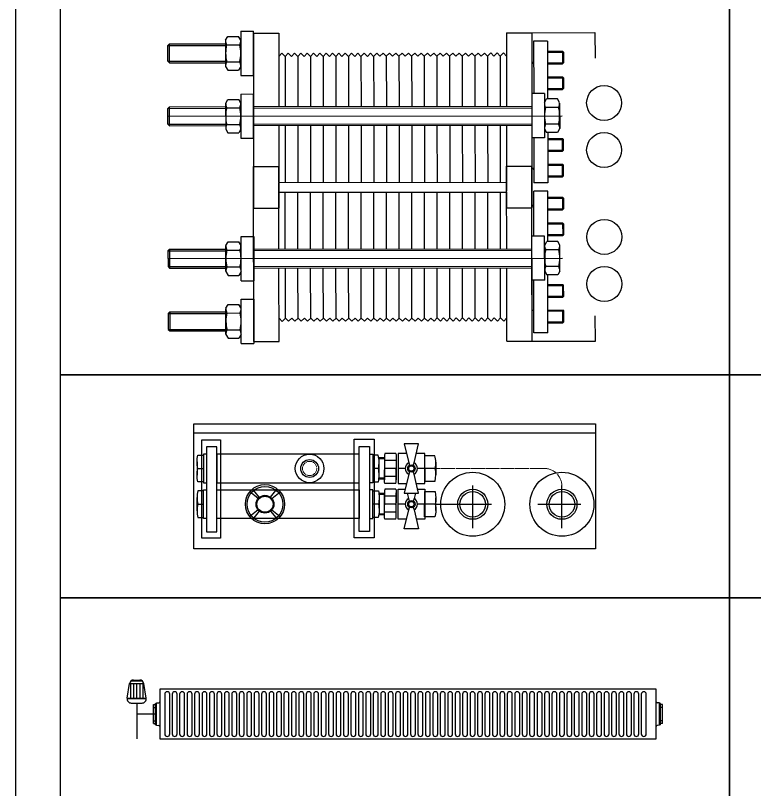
# Model space of a CAD drawing. Header units: centimetres. Extents: x 0 to 3740, y -4063 to 107.
# Drawn here: x 760 to 925.6, y -2529 to -2355.5 of the extents above; entities that cross this region are included whole.
import ezdxf
from ezdxf.enums import TextEntityAlignment as Align

# ---------------------------------------------------------------- set-up
doc = ezdxf.new("R2010")
doc.units = ezdxf.units.CM
doc.linetypes.add('ACAD_ISO04W100', pattern=[30, 24, -3, 0, -3])
doc.linetypes.add('ISITMA DONUS HATTI', pattern=[1.66, 1.57, -0.02, -0.07])
doc.layers.add('MTY-ISITMA-DONUS-BORU', color=30, linetype='ISITMA DONUS HATTI', lineweight=0)
for name, color, linetype in [('MTY-ISITMA-GIDIS-BORU', 10, 'Continuous'), ('MTY-RADYATÖR', 2, 'CONTINUOUS'), ('MTY-TEFRIS-CIKTI', 250, 'Continuous'), ('MTY-VANA', 1, 'Continuous'), ('ROTAS-ISITMA-SEMBOL', 1, 'Continuous'), ('ROTAS-LEJANT-CERCEVE', 7, 'Continuous')]:
    doc.layers.add(name, color=color, linetype=linetype)
doc.styles.add('MTYCAPLT', font='arial.ttf')

# ---------------------------------------------------------------- blocks, each defined once
blk = doc.blocks.new('MTY-ESANJOR')
at = {"layer": 'MTY-VANA', "color": 15}
for p, q in [((12.28, 1.12), (12.73, 1.9)), ((12.28, 1.12), (12.73, 1.9)), ((12.73, 1.9), (15.04, 1.91)), ((12.73, 1.9), (15.04, 1.91)), ((15.5, 1.12), (15.04, 1.91)), ((15.5, 1.12), (15.04, 1.91)), ((15.5, 3.04), (15.51, -6.36)), ((15.5, 3.04), (18.18, 3.04)), ((15.5, 3.04), (15.51, -6.36)), ((15.5, 3.04), (18.18, 3.04)), ((18.19, -6.36), (18.18, 3.04)), ((18.19, -6.36), (18.18, 3.04)), ((18.18, 2.64), (23.55, 2.65)), ((18.18, 2.64), (18.22, -30.97)), ((23.55, 2.65), (23.57, -12.97)), ((71.87, 2.71), (77.24, 2.71)), ((71.87, 2.71), (71.89, -12.91)), ((77.24, 2.71), (90.67, 2.73)), ((77.24, 2.71), (77.27, -16.93)), ((90.67, 2.73), (90.68, -2.69)), ((0, 0), (0.34, 0.34)), ((0, 0), (0.34, 0.34)), ((0, 0), (12.28, 0.02)), ((0, 0), (12.28, 0.02)), ((0, -3.36), (0, 0)), ((0, -3.36), (0, 0)), ((0.34, 0.34), (12.28, 0.35)), ((0.34, 0.34), (12.28, 0.35)), ((0.34, -3.69), (0.34, 0.34)), ((0.34, -3.69), (0.34, 0.34)), ((12.28, 1.01), (12.28, -4.34)), ((12.28, 1.01), (12.28, -4.34)), ((12.5, 0.12), (15.27, 0.12)), ((12.5, 0.12), (15.27, 0.12)), ((80.6, 0.9), (77.65, 0.9)), ((77.65, 0.9), (77.66, -10.22)), ((80.6, 0.9), (80.62, -11.35)), ((28.93, -2.31), (29.6, -1.64)), ((29.6, -1.64), (30.27, -2.31)), ((30.27, -2.31), (30.94, -1.64)), ((30.94, -1.64), (31.61, -2.31)), ((31.61, -2.31), (32.28, -1.64)), ((32.28, -1.64), (32.96, -2.31)), ((32.96, -2.31), (33.63, -1.64)), ((33.63, -1.64), (34.3, -2.31)), ((34.3, -2.31), (34.97, -1.64)), ((34.97, -1.64), (35.64, -2.31)), ((35.64, -2.31), (36.31, -1.63)), ((36.31, -1.63), (36.98, -2.3)), ((36.98, -2.3), (37.66, -1.63)), ((37.66, -1.63), (38.33, -2.3)), ((38.33, -2.3), (39, -1.63)), ((39, -1.63), (39.67, -2.3)), ((39.67, -2.3), (40.34, -1.63)), ((40.34, -1.63), (41.01, -2.3)), ((41.01, -2.3), (41.68, -1.63)), ((41.68, -1.63), (42.36, -2.3)), ((42.36, -2.3), (43.03, -1.63)), ((43.03, -1.63), (43.7, -2.3)), ((43.7, -2.3), (44.37, -1.62)), ((44.37, -1.62), (45.04, -2.29)), ((45.04, -2.29), (45.71, -1.62)), ((45.71, -1.62), (46.38, -2.29)), ((46.38, -2.29), (47.05, -1.62)), ((47.05, -1.62), (47.73, -2.29)), ((47.73, -2.29), (48.4, -1.62)), ((48.4, -1.62), (49.07, -2.29)), ((49.07, -2.29), (49.74, -1.62)), ((49.74, -1.62), (50.41, -2.29)), ((50.41, -2.29), (51.08, -1.62)), ((51.08, -1.62), (51.75, -2.29)), ((51.75, -2.29), (52.42, -1.61)), ((52.42, -1.61), (53.1, -2.28)), ((53.1, -2.28), (53.77, -1.61)), ((53.77, -1.61), (54.44, -2.28)), ((54.44, -2.28), (55.11, -1.61)), ((55.11, -1.61), (55.78, -2.28)), ((55.78, -2.28), (56.45, -1.61)), ((56.45, -1.61), (57.12, -2.28)), ((57.12, -2.28), (57.79, -1.61)), ((57.79, -1.61), (58.47, -2.28)), ((58.47, -2.28), (59.14, -1.61)), ((59.14, -1.61), (59.81, -2.28)), ((59.81, -2.28), (60.48, -1.6)), ((60.48, -1.6), (61.15, -2.27)), ((61.15, -2.27), (61.82, -1.6)), ((61.82, -1.6), (62.49, -2.27)), ((62.49, -2.27), (63.17, -1.6)), ((63.17, -1.6), (63.84, -2.27)), ((63.84, -2.27), (64.51, -1.6)), ((64.51, -1.6), (65.18, -2.27)), ((65.18, -2.27), (65.85, -1.6)), ((65.85, -1.6), (66.52, -2.27)), ((66.52, -2.27), (67.19, -1.6)), ((67.19, -1.6), (67.87, -2.27)), ((67.87, -2.27), (68.54, -1.59)), ((68.54, -1.59), (69.21, -2.26)), ((69.21, -2.26), (69.88, -1.59)), ((69.88, -1.59), (70.55, -2.26)), ((70.55, -2.26), (71.22, -1.59)), ((71.22, -1.59), (71.89, -2.26)), ((80.6, -1.22), (83.76, -1.22)), ((80.6, -1.43), (83.96, -1.42)), ((83.76, -1.22), (83.76, -3.91)), ((83.96, -1.42), (83.76, -1.22)), ((83.96, -1.42), (83.96, -3.7)), ((23.56, -2.32), (24.23, -1.65)), ((24.23, -1.65), (24.9, -2.32)), ((24.9, -2.32), (25.57, -1.65)), ((24.9, -2.32), (24.91, -12.97)), ((25.57, -1.65), (26.24, -2.32)), ((26.24, -2.32), (26.91, -1.65)), ((26.91, -1.65), (27.59, -2.32)), ((27.59, -2.32), (28.26, -1.64)), ((27.59, -2.32), (27.6, -12.97)), ((28.26, -1.64), (28.93, -2.31)), ((30.27, -2.31), (30.28, -12.96)), ((32.96, -2.31), (32.97, -12.96)), ((35.64, -2.31), (35.66, -12.96)), ((38.33, -2.3), (38.34, -12.95)), ((41.01, -2.3), (41.03, -12.95)), ((43.7, -2.3), (43.71, -12.95)), ((46.38, -2.29), (46.4, -12.94)), ((49.07, -2.29), (49.08, -12.94)), ((51.75, -2.29), (51.77, -12.94)), ((54.44, -2.28), (54.45, -12.93)), ((57.12, -2.28), (57.14, -12.93)), ((59.81, -2.28), (59.82, -12.93)), ((62.49, -2.27), (62.51, -12.92)), ((65.18, -2.27), (65.19, -12.92)), ((67.87, -2.27), (67.88, -12.92)), ((70.55, -2.26), (70.56, -12.91)), ((0, -3.36), (12.28, -3.34)), ((0, -3.36), (12.28, -3.34)), ((0, -3.36), (0.34, -3.69)), ((0, -3.36), (0.34, -3.69)), ((0.34, -3.69), (12.28, -3.68)), ((0.34, -3.69), (12.28, -3.68)), ((12.29, -4.44), (12.74, -5.23)), ((12.29, -4.44), (12.74, -5.23)), ((12.51, -3.45), (15.28, -3.44)), ((12.51, -3.45), (15.28, -3.44)), ((15.5, -4.44), (15.05, -5.23)), ((15.5, -4.44), (15.05, -5.23)), ((77.25, -3.87), (77.28, -26.02)), ((80.61, -3.71), (83.96, -3.7)), ((80.61, -3.91), (83.76, -3.91)), ((83.96, -3.7), (83.76, -3.91)), ((12.74, -5.23), (15.05, -5.23)), ((12.74, -5.23), (15.05, -5.23)), ((15.51, -6.36), (18.19, -6.36)), ((15.51, -6.36), (18.19, -6.36)), ((80.61, -6.63), (83.77, -6.63)), ((80.61, -6.83), (83.97, -6.83)), ((83.97, -6.83), (83.77, -6.63)), ((83.77, -6.63), (83.77, -9.31)), ((83.97, -6.83), (83.97, -9.11)), ((80.61, -9.11), (83.97, -9.11)), ((80.61, -9.32), (83.77, -9.31)), ((83.97, -9.11), (83.77, -9.31)), ((12.3, -12.22), (12.75, -11.43)), ((12.75, -11.43), (15.06, -11.43)), ((15.51, -12.22), (15.06, -11.43)), ((15.51, -10.3), (18.2, -10.29)), ((15.51, -10.3), (15.52, -19.69)), ((18.21, -19.69), (18.2, -10.29)), ((18.21, -19.69), (18.2, -10.29)), ((77.26, -10.22), (77.27, -19.62)), ((79.94, -10.22), (77.26, -10.22)), ((77.26, -10.22), (77.27, -19.62)), ((79.94, -10.22), (79.96, -19.61)), ((79.95, -12.14), (80.4, -11.35)), ((82.71, -11.35), (80.4, -11.35)), ((83.17, -12.13), (82.71, -11.35)), ((0.02, -13.34), (0.35, -13)), ((0.35, -13), (12.29, -12.98)), ((0.36, -17.03), (0.35, -13)), ((12.29, -12.32), (12.3, -17.67)), ((18.2, -12.98), (77.26, -12.9)), ((82.94, -13.13), (80.17, -13.13)), ((83.17, -12.24), (83.18, -17.59)), ((0.02, -13.34), (12.29, -13.32)), ((0.02, -16.69), (0.02, -13.34)), ((12.52, -13.22), (15.29, -13.21)), ((18.2, -13.31), (77.26, -13.24)), ((0.02, -15.01), (83.73, -14.91)), ((0.02, -16.69), (12.3, -16.68)), ((0.02, -16.69), (0.36, -17.03)), ((0.36, -17.03), (12.3, -17.01)), ((12.3, -17.78), (12.76, -18.56)), ((12.52, -16.78), (15.29, -16.78)), ((15.52, -17.77), (15.07, -18.56)), ((18.21, -16.67), (77.27, -16.6)), ((18.21, -17.01), (77.27, -16.93)), ((23.58, -17), (23.59, -30.97)), ((24.92, -17), (24.93, -29.04)), ((27.6, -16.99), (27.62, -29.04)), ((30.29, -16.99), (30.3, -29.03)), ((32.97, -16.99), (32.99, -29.03)), ((35.66, -16.98), (35.68, -29.03)), ((38.35, -16.98), (38.36, -29.02)), ((41.03, -16.98), (41.05, -29.02)), ((43.72, -16.97), (43.73, -29.02)), ((46.4, -16.97), (46.42, -29.01)), ((49.09, -16.97), (49.1, -29.01)), ((51.77, -16.96), (51.79, -29.01)), ((54.46, -16.96), (54.47, -29)), ((57.14, -16.96), (57.16, -29)), ((59.83, -16.95), (59.84, -29)), ((62.51, -16.95), (62.53, -28.99)), ((65.2, -16.95), (65.21, -28.99)), ((67.88, -16.94), (67.9, -28.99)), ((70.57, -16.94), (70.58, -28.98)), ((71.9, -16.94), (71.91, -30.91)), ((79.96, -17.69), (80.41, -18.48)), ((82.95, -16.69), (80.18, -16.7)), ((83.17, -17.69), (82.72, -18.48)), ((12.76, -18.56), (15.07, -18.56)), ((15.52, -19.69), (18.21, -19.69)), ((79.96, -19.61), (77.27, -19.62)), ((77.27, -19.62), (77.28, -30.9)), ((77.67, -19.62), (77.69, -29.15)), ((82.72, -18.48), (80.41, -18.48)), ((80.63, -18.48), (80.64, -29.15)), ((80.63, -19.74), (83.78, -19.73)), ((80.63, -19.94), (83.98, -19.93)), ((83.79, -22.42), (83.78, -19.73)), ((83.98, -19.93), (83.78, -19.73)), ((83.99, -22.22), (83.98, -19.93)), ((80.63, -22.22), (83.99, -22.22)), ((80.63, -22.42), (83.79, -22.42)), ((83.99, -22.22), (83.79, -22.42)), ((18.22, -25.69), (23.59, -25.68)), ((18.22, -30.97), (18.22, -25.69)), ((23.59, -29.04), (23.59, -25.68)), ((71.91, -25.62), (77.28, -25.62)), ((71.91, -28.98), (71.91, -25.62)), ((77.28, -30.9), (77.28, -25.62)), ((80.63, -25.19), (83.79, -25.19)), ((80.63, -25.39), (83.99, -25.39)), ((83.79, -27.87), (83.79, -25.19)), ((83.99, -25.39), (83.79, -25.19)), ((83.99, -27.67), (83.99, -25.39)), ((80.64, -27.68), (83.99, -27.67)), ((80.64, -27.88), (83.79, -27.87)), ((83.99, -27.67), (83.79, -27.87)), ((18.26, -62.84), (18.22, -29.23)), ((18.22, -29.23), (18.23, -34.51)), ((23.59, -29.04), (71.91, -28.98)), ((23.61, -43.19), (23.59, -29.22)), ((71.93, -43.13), (71.91, -29.16)), ((77.3, -40.44), (77.28, -29.15)), ((77.28, -29.15), (77.29, -34.44)), ((80.64, -29.15), (77.69, -29.15)), ((23.59, -31.15), (71.91, -31.09)), ((23.59, -31.15), (23.6, -34.5)), ((24.95, -43.19), (24.94, -31.14)), ((27.64, -43.18), (27.62, -31.14)), ((30.32, -43.18), (30.31, -31.14)), ((33.01, -43.18), (32.99, -31.13)), ((35.69, -43.17), (35.68, -31.13)), ((38.38, -43.17), (38.36, -31.13)), ((41.06, -43.17), (41.05, -31.12)), ((43.75, -43.16), (43.73, -31.12)), ((46.43, -43.16), (46.42, -31.12)), ((49.12, -43.16), (49.1, -31.11)), ((51.8, -43.15), (51.79, -31.11)), ((54.49, -43.15), (54.47, -31.11)), ((57.17, -43.15), (57.16, -31.1)), ((59.86, -43.14), (59.84, -31.1)), ((62.54, -43.14), (62.53, -31.1)), ((65.23, -43.14), (65.22, -31.1)), ((67.92, -43.13), (67.9, -31.09)), ((70.6, -43.13), (70.59, -31.09)), ((71.91, -31.09), (71.92, -34.44)), ((80.64, -30.9), (77.69, -30.9)), ((77.7, -40.44), (77.69, -30.9)), ((80.65, -41.57), (80.64, -30.9)), ((80.64, -32.17), (83.8, -32.16)), ((80.64, -32.37), (84, -32.37)), ((83.8, -32.16), (83.8, -34.85)), ((84, -32.37), (83.8, -32.16)), ((84, -32.37), (84, -34.65)), ((71.92, -34.44), (77.29, -34.44)), ((77.32, -56.19), (77.29, -34.03)), ((18.23, -34.51), (23.6, -34.5)), ((80.65, -34.65), (84, -34.65)), ((80.65, -34.85), (83.8, -34.85)), ((84, -34.65), (83.8, -34.85)), ((80.65, -37.62), (83.8, -37.62)), ((83.8, -37.62), (83.81, -40.3)), ((84.01, -37.82), (83.8, -37.62)), ((80.65, -37.82), (84.01, -37.82)), ((84.01, -37.82), (84.01, -40.1)), ((15.56, -49.91), (15.55, -40.51)), ((15.55, -40.51), (18.24, -40.51)), ((18.24, -40.51), (18.25, -49.91)), ((18.24, -40.51), (18.25, -49.91)), ((79.98, -40.43), (77.3, -40.44)), ((77.31, -49.83), (77.3, -40.44)), ((77.31, -49.83), (77.3, -40.44)), ((79.99, -49.83), (79.98, -40.43)), ((80.65, -40.11), (84.01, -40.1)), ((80.65, -40.31), (83.81, -40.3)), ((84.01, -40.1), (83.81, -40.3)), ((12.33, -42.44), (12.79, -41.65)), ((12.34, -47.89), (12.33, -42.54)), ((12.79, -41.65), (15.09, -41.65)), ((15.55, -42.43), (15.09, -41.65)), ((79.99, -42.35), (80.44, -41.57)), ((82.75, -41.56), (80.44, -41.57)), ((83.2, -42.35), (82.75, -41.56)), ((83.21, -47.8), (83.21, -42.45)), ((0.05, -43.55), (0.39, -43.22)), ((0.05, -43.55), (12.33, -43.54)), ((0.05, -43.55), (0.06, -46.91)), ((0.39, -43.22), (12.33, -43.2)), ((0.39, -43.22), (0.39, -47.24)), ((12.56, -43.43), (15.33, -43.43)), ((18.24, -43.19), (77.3, -43.12)), ((18.24, -43.53), (77.3, -43.46)), ((77.32, -62.77), (77.3, -43.12)), ((82.98, -43.35), (80.21, -43.35)), ((0.06, -45.23), (83.77, -45.13)), ((0.06, -46.91), (12.34, -46.89)), ((0.06, -46.91), (0.39, -47.24)), ((0.39, -47.24), (12.34, -47.23)), ((12.56, -47), (15.33, -46.99)), ((18.24, -46.89), (77.3, -46.81)), ((18.24, -47.22), (77.3, -47.15)), ((23.63, -62.83), (23.61, -47.22)), ((24.97, -57.86), (24.96, -47.21)), ((27.65, -57.86), (27.64, -47.21)), ((30.34, -57.86), (30.33, -47.21)), ((33.03, -57.85), (33.01, -47.2)), ((35.71, -57.85), (35.7, -47.2)), ((38.4, -57.85), (38.38, -47.2)), ((41.08, -57.84), (41.07, -47.19)), ((43.77, -57.84), (43.75, -47.19)), ((46.45, -57.84), (46.44, -47.19)), ((49.14, -57.83), (49.12, -47.18)), ((51.82, -57.83), (51.81, -47.18)), ((54.51, -57.83), (54.49, -47.18)), ((57.19, -57.82), (57.18, -47.17)), ((59.88, -57.82), (59.86, -47.17)), ((62.56, -57.82), (62.55, -47.17)), ((65.25, -57.81), (65.24, -47.16)), ((67.93, -57.81), (67.92, -47.16)), ((70.62, -57.81), (70.61, -47.16)), ((71.95, -62.77), (71.93, -47.16)), ((82.99, -46.91), (80.22, -46.91)), ((12.34, -47.99), (12.79, -48.78)), ((12.79, -48.78), (15.1, -48.78)), ((15.56, -47.99), (15.1, -48.78)), ((79.99, -47.91), (80.45, -48.7)), ((82.76, -48.69), (80.45, -48.7)), ((80.68, -60.95), (80.66, -48.7)), ((83.21, -47.91), (82.76, -48.69)), ((15.56, -49.91), (18.25, -49.91)), ((79.99, -49.83), (77.31, -49.83)), ((77.72, -60.95), (77.71, -49.83)), ((80.67, -50.73), (83.82, -50.73)), ((84.02, -50.93), (83.82, -50.73)), ((83.82, -53.41), (83.82, -50.73)), ((80.67, -50.93), (84.02, -50.93)), ((84.03, -53.21), (84.02, -50.93)), ((15.57, -53.85), (18.25, -53.84)), ((15.57, -53.85), (18.25, -53.84)), ((15.58, -63.25), (15.57, -53.85)), ((15.58, -63.25), (15.57, -53.85)), ((18.25, -53.84), (18.26, -63.24)), ((18.25, -53.84), (18.26, -63.24)), ((80.67, -53.21), (84.03, -53.21)), ((80.67, -53.42), (83.82, -53.41)), ((84.03, -53.21), (83.82, -53.41)), ((12.35, -55.77), (12.8, -54.98)), ((12.35, -55.77), (12.8, -54.98)), ((12.8, -54.98), (15.11, -54.98)), ((12.8, -54.98), (15.11, -54.98)), ((15.57, -55.77), (15.11, -54.98)), ((15.57, -55.77), (15.11, -54.98)), ((0.07, -56.89), (0.41, -56.55)), ((0.07, -56.89), (0.41, -56.55)), ((0.07, -56.89), (12.35, -56.87)), ((0.07, -56.89), (12.35, -56.87)), ((0.07, -56.89), (0.07, -60.24)), ((0.07, -56.89), (0.07, -60.24)), ((0.41, -56.55), (12.35, -56.54)), ((0.41, -56.55), (12.35, -56.54)), ((0.41, -56.55), (0.41, -60.58)), ((0.41, -56.55), (0.41, -60.58)), ((12.35, -61.23), (12.35, -55.88)), ((12.35, -61.23), (12.35, -55.88)), ((12.57, -56.77), (15.34, -56.76)), ((12.57, -56.77), (15.34, -56.76)), ((80.67, -56.14), (83.83, -56.13)), ((80.67, -56.34), (84.03, -56.33)), ((83.83, -58.82), (83.83, -56.13)), ((84.03, -56.33), (83.83, -56.13)), ((84.03, -58.62), (84.03, -56.33)), ((90.75, -62.75), (90.74, -57.33)), ((23.63, -57.87), (24.3, -58.54)), ((24.3, -58.54), (24.97, -57.86)), ((24.97, -57.86), (25.64, -58.53)), ((25.64, -58.53), (26.31, -57.86)), ((26.31, -57.86), (26.98, -58.53)), ((26.98, -58.53), (27.65, -57.86)), ((27.65, -57.86), (28.33, -58.53)), ((28.33, -58.53), (29, -57.86)), ((29, -57.86), (29.67, -58.53)), ((29.67, -58.53), (30.34, -57.86)), ((30.34, -57.86), (31.01, -58.53)), ((31.01, -58.53), (31.68, -57.86)), ((31.68, -57.86), (32.35, -58.53)), ((32.35, -58.53), (33.03, -57.85)), ((33.03, -57.85), (33.7, -58.52)), ((33.7, -58.52), (34.37, -57.85)), ((34.37, -57.85), (35.04, -58.52)), ((35.04, -58.52), (35.71, -57.85)), ((35.71, -57.85), (36.38, -58.52)), ((36.38, -58.52), (37.05, -57.85)), ((37.05, -57.85), (37.73, -58.52)), ((37.73, -58.52), (38.4, -57.85)), ((38.4, -57.85), (39.07, -58.52)), ((39.07, -58.52), (39.74, -57.85)), ((39.74, -57.85), (40.41, -58.52)), ((40.41, -58.52), (41.08, -57.84)), ((41.08, -57.84), (41.75, -58.51)), ((41.75, -58.51), (42.42, -57.84)), ((42.42, -57.84), (43.1, -58.51)), ((43.1, -58.51), (43.77, -57.84)), ((43.77, -57.84), (44.44, -58.51)), ((44.44, -58.51), (45.11, -57.84)), ((45.11, -57.84), (45.78, -58.51)), ((45.78, -58.51), (46.45, -57.84)), ((46.45, -57.84), (47.12, -58.51)), ((47.12, -58.51), (47.79, -57.84)), ((47.79, -57.84), (48.47, -58.51)), ((48.47, -58.51), (49.14, -57.83)), ((49.14, -57.83), (49.81, -58.5)), ((49.81, -58.5), (50.48, -57.83)), ((50.48, -57.83), (51.15, -58.5)), ((51.15, -58.5), (51.82, -57.83)), ((51.82, -57.83), (52.49, -58.5)), ((52.49, -58.5), (53.16, -57.83)), ((53.16, -57.83), (53.84, -58.5)), ((53.84, -58.5), (54.51, -57.83)), ((54.51, -57.83), (55.18, -58.5)), ((55.18, -58.5), (55.85, -57.83)), ((55.85, -57.83), (56.52, -58.5)), ((56.52, -58.5), (57.19, -57.82)), ((57.19, -57.82), (57.86, -58.49)), ((57.86, -58.49), (58.54, -57.82)), ((58.54, -57.82), (59.21, -58.49)), ((59.21, -58.49), (59.88, -57.82)), ((59.88, -57.82), (60.55, -58.49)), ((60.55, -58.49), (61.22, -57.82)), ((61.22, -57.82), (61.89, -58.49)), ((61.89, -58.49), (62.56, -57.82)), ((62.56, -57.82), (63.24, -58.49)), ((63.24, -58.49), (63.91, -57.82)), ((63.91, -57.82), (64.58, -58.49)), ((64.58, -58.49), (65.25, -57.81)), ((65.25, -57.81), (65.92, -58.48)), ((65.92, -58.48), (66.59, -57.81)), ((66.59, -57.81), (67.26, -58.48)), ((67.26, -58.48), (67.93, -57.81)), ((67.93, -57.81), (68.61, -58.48)), ((68.61, -58.48), (69.28, -57.81)), ((69.28, -57.81), (69.95, -58.48)), ((69.95, -58.48), (70.62, -57.81)), ((70.62, -57.81), (71.29, -58.48)), ((71.29, -58.48), (71.96, -57.81)), ((80.68, -58.62), (84.03, -58.62)), ((80.68, -58.82), (83.83, -58.82)), ((84.03, -58.62), (83.83, -58.82)), ((0.07, -60.24), (12.35, -60.23)), ((0.07, -60.24), (12.35, -60.23)), ((0.07, -60.24), (0.41, -60.58)), ((0.07, -60.24), (0.41, -60.58)), ((0.41, -60.58), (12.35, -60.56)), ((0.41, -60.58), (12.35, -60.56)), ((12.58, -60.33), (15.35, -60.33)), ((12.58, -60.33), (15.35, -60.33)), ((12.36, -61.33), (12.81, -62.12)), ((12.36, -61.33), (12.81, -62.12)), ((12.81, -62.12), (15.12, -62.11)), ((12.81, -62.12), (15.12, -62.11)), ((15.57, -61.33), (15.12, -62.11)), ((15.57, -61.33), (15.12, -62.11)), ((80.68, -60.95), (77.72, -60.95)), ((15.58, -63.25), (18.26, -63.24)), ((15.58, -63.25), (18.26, -63.24)), ((18.26, -62.84), (23.63, -62.83)), ((71.95, -62.77), (77.32, -62.77)), ((77.32, -62.77), (90.75, -62.75))]:
    blk.add_line(p, q, dxfattribs=at)
for centre in [(92.61, -12.19), (92.61, -22.19), (92.63, -40.61), (92.65, -50.61)]:
    blk.add_circle(centre, 3.71, dxfattribs=at)
for centre, radius, start, end in [((14.14, 1.01), 1.87, 176.8505, 208.5775), ((14.14, 1.01), 1.87, 176.8505, 208.5775), ((19.41, -1.65), 7.13, 165.593, 194.548), ((19.41, -1.65), 7.13, 165.593, 194.548), ((13.63, 1.01), 1.87, 331.5634, 3.2905), ((13.63, 1.01), 1.87, 331.5634, 3.2905), ((8.37, -1.67), 7.13, 345.593, 14.548), ((8.37, -1.67), 7.13, 345.593, 14.548), ((14.15, -4.34), 1.87, 151.5634, 183.2905), ((14.15, -4.34), 1.87, 151.5634, 183.2905), ((13.64, -4.34), 1.87, 356.8505, 28.5775), ((13.64, -4.34), 1.87, 356.8505, 28.5775), ((77.25, -3.46), 0.403, 270.0705, 0.0705), ((14.16, -12.32), 1.87, 176.8505, 208.5775), ((13.65, -12.32), 1.87, 331.5634, 3.2905), ((81.81, -12.24), 1.87, 176.8505, 208.5775), ((87.08, -14.91), 7.13, 165.593, 194.548), ((81.3, -12.24), 1.87, 331.5634, 3.2905), ((76.04, -14.92), 7.13, 345.593, 14.548), ((19.43, -14.99), 7.13, 165.593, 194.548), ((8.39, -15), 7.13, 345.593, 14.548), ((14.17, -17.67), 1.87, 151.5634, 183.2905), ((13.65, -17.67), 1.87, 356.8505, 28.5775), ((81.82, -17.59), 1.87, 151.5634, 183.2905), ((81.31, -17.59), 1.87, 356.8505, 28.5775), ((77.28, -26.42), 0.403, 0.0705, 90.0705), ((77.29, -33.63), 0.403, 270.0705, 0.0705), ((14.2, -42.54), 1.87, 176.8505, 208.5775), ((13.68, -42.54), 1.87, 331.5634, 3.2905), ((81.85, -42.46), 1.87, 176.8505, 208.5775), ((81.34, -42.46), 1.87, 331.5634, 3.2905), ((19.46, -45.21), 7.13, 165.593, 194.548), ((8.42, -45.22), 7.13, 345.593, 14.548), ((87.12, -45.12), 7.13, 165.593, 194.548), ((76.08, -45.14), 7.13, 345.593, 14.548), ((14.2, -47.89), 1.87, 151.5634, 183.2905), ((13.69, -47.89), 1.87, 356.8505, 28.5775), ((81.86, -47.8), 1.87, 151.5634, 183.2905), ((81.35, -47.81), 1.87, 356.8505, 28.5775), ((14.21, -55.87), 1.87, 176.8505, 208.5775), ((14.21, -55.87), 1.87, 176.8505, 208.5775), ((13.7, -55.87), 1.87, 331.5634, 3.2905), ((13.7, -55.87), 1.87, 331.5634, 3.2905), ((19.48, -58.54), 7.13, 165.593, 194.548), ((19.48, -58.54), 7.13, 165.593, 194.548), ((8.44, -58.56), 7.13, 345.593, 14.548), ((8.44, -58.56), 7.13, 345.593, 14.548), ((77.32, -56.59), 0.403, 0.0705, 90.0705), ((14.22, -61.22), 1.87, 151.5634, 183.2905), ((14.22, -61.22), 1.87, 151.5634, 183.2905), ((13.71, -61.22), 1.87, 356.8505, 28.5775), ((13.71, -61.22), 1.87, 356.8505, 28.5775)]:
    blk.add_arc(centre, radius, start, end, dxfattribs=at)
blk = doc.blocks.new('MTY-RADYATOR KOLLEKTÖR')
at = {"layer": 'MTY-ISITMA-DONUS-BORU'}
blk.add_lwpolyline([(33.276, 4.993), (33.276, 7.007, 0.414214), (31.276, 9.007), (19.176, 9.007)], format="xyb", dxfattribs=at)
blk.add_circle((5, 9.005), 0.8, dxfattribs=at)
at = {"layer": 'MTY-ISITMA-GIDIS-BORU'}
blk.add_line((19.176, 4.993), (23.276, 4.993), dxfattribs=at)
blk.add_circle((0, 5), 0.9, dxfattribs=at)
at = {"layer": 'MTY-RADYATÖR', "color": 15}
blk.add_line((-7.955, 13), (37.045, 13), dxfattribs=at)
at = {"layer": 'MTY-RADYATÖR', "color": 15, "linetype": 'ACAD_ISO04W100', "ltscale": 0.2}
for p, q in [((23.276, 2.304), (23.276, 7.683)), ((33.276, 2.304), (33.276, 7.683)), ((20.586, 4.993), (25.965, 4.993)), ((30.586, 4.993), (35.965, 4.993))]:
    blk.add_line(p, q, dxfattribs=at)
at = {"layer": 'MTY-RADYATÖR', "color": 15}
blk.add_lwpolyline([(-7.955, 14), (37.045, 14), (37.045, 0), (-7.955, 0)], close=True, dxfattribs=at)
at = {"layer": 'MTY-RADYATÖR', "color": 7}
for points in [[(-5, 1.208), (-7.072, 1.208), (-7.072, 12.197), (-5, 12.197)], [(12.244, 1.223), (10, 1.223), (10, 12.277), (12.244, 12.277)], [(-6.535, 1.903), (-5.379, 1.903), (-5.379, 11.413), (-6.535, 11.413)], [(11.704, 1.95), (10.548, 1.95), (10.548, 11.46), (11.704, 11.46)], [(10.548, 10.616), (-5.379, 10.616), (-5.379, 7.39), (10.548, 7.39)], [(10.548, 3.39), (-5.379, 3.39), (-5.379, 6.616), (10.548, 6.616)]]:
    blk.add_lwpolyline(points, close=True, dxfattribs=at)
for points in [[(17.202, 11.757), (15.602, 11.757), (16.102, 9.627), (16.202, 9.36, 0.586597), (16.202, 8.645), (16.102, 8.378), (15.602, 6.249), (17.202, 6.249), (16.702, 8.378), (16.602, 8.645, 0.586597), (16.602, 9.36), (16.702, 9.627), (17.202, 11.757)], [(12.073, 7.509), (12.707, 7.509, 0.105543), (12.705, 9.003, 0.113658), (12.696, 10.495), (12.072, 10.495)], [(17.894, 7.587), (19.054, 7.587, 0.123908), (19.077, 9.002, 0.132083), (19.04, 10.429), (17.892, 10.429)], [(12.073, 6.496), (12.707, 6.496, -0.105543), (12.705, 5.003, -0.113658), (12.696, 3.51), (12.072, 3.51)], [(17.894, 6.418), (19.054, 6.418, -0.123908), (19.077, 5.003, -0.132083), (19.04, 3.576), (17.892, 3.576)]]:
    blk.add_lwpolyline(points, format="xyb", close=True, dxfattribs=at)
at = {"layer": 'MTY-RADYATÖR', "color": 7, "elevation": 0}
for points in [[(-6.904, 7.51), (-7.537, 7.51, -0.104989), (-7.536, 9.003, -0.112992), (-7.526, 10.496), (-6.904, 10.496)], [(-6.904, 6.495), (-7.537, 6.495, 0.104989), (-7.536, 5.003, 0.112992), (-7.526, 3.509), (-6.904, 3.509)]]:
    blk.add_lwpolyline(points, format="xyb", close=True, dxfattribs=at)
at = {"layer": 'MTY-RADYATÖR', "color": 7}
for points in [[(-6.535, 10.623), (-6.904, 10.623), (-6.904, 7.392), (-6.535, 7.392)], [(11.704, 10.622), (12.072, 10.622), (12.072, 7.392), (11.704, 7.392)], [(14.681, 10.695), (13.413, 10.695)], [(15.851, 10.695), (14.921, 10.695), (14.921, 7.315), (15.852, 7.315)], [(16.952, 7.315), (17.894, 7.315), (17.894, 10.695), (16.953, 10.695)], [(13.381, 10.203), (12.784, 10.203)], [(13.381, 10.103), (12.784, 10.103)], [(12.784, 8.258), (12.784, 9.752)], [(13.381, 10.301), (13.381, 7.722)], [(14.685, 9.906), (13.41, 9.906)], [(14.714, 10.301), (14.714, 7.722)], [(19.153, 9.718), (19.153, 8.293)], [(-7.536, 9.003), (-6.903, 9.003)], [(12.705, 9.003), (12.072, 9.003)], [(14.68, 9.005), (13.414, 9.005)], [(15.709, 9.003), (14.911, 9.003)], [(17.893, 9.003), (17.094, 9.003)], [(19.077, 9.003), (17.893, 9.003)], [(13.381, 7.903), (12.784, 7.903)], [(14.685, 8.105), (13.41, 8.105)], [(13.381, 7.803), (12.784, 7.803)], [(14.681, 7.315), (13.413, 7.315)], [(-6.535, 3.383), (-6.904, 3.383), (-6.904, 6.613), (-6.535, 6.613)], [(-0.774, 5.655), (-1.692, 6.406)], [(-0.633, 5.796), (-1.382, 6.711)], [(0.633, 5.796), (1.382, 6.711)], [(0.774, 5.655), (1.692, 6.406)], [(11.704, 3.383), (12.072, 3.383), (12.072, 6.613), (11.704, 6.613)], [(13.381, 6.203), (12.784, 6.203)], [(13.381, 6.103), (12.784, 6.103)], [(13.381, 3.704), (13.381, 6.283)], [(14.681, 6.69), (13.413, 6.69)], [(14.714, 3.704), (14.714, 6.283)], [(15.851, 3.31), (14.921, 3.31), (14.921, 6.69), (15.706, 6.69)], [(17.098, 6.69), (17.894, 6.69), (17.894, 3.31), (16.953, 3.31)], [(12.784, 5.747), (12.784, 4.253)], [(14.685, 5.901), (13.41, 5.901)], [(19.153, 4.287), (19.153, 5.712)], [(-7.536, 5.003), (-6.903, 5.003)], [(-0.774, 4.367), (-1.703, 3.607)], [(0.774, 4.367), (1.703, 3.607)], [(12.705, 5.003), (12.072, 5.003)], [(14.68, 5), (13.414, 5)], [(15.709, 5.003), (14.911, 5.003)], [(17.893, 5.003), (17.094, 5.003)], [(19.077, 5.003), (17.893, 5.003)], [(-0.633, 4.226), (-1.393, 3.297)], [(0.633, 4.226), (1.393, 3.297)], [(13.381, 3.903), (12.784, 3.903)], [(13.381, 3.803), (12.784, 3.803)], [(14.685, 4.099), (13.41, 4.099)], [(14.681, 3.31), (13.413, 3.31)]]:
    blk.add_lwpolyline(points, dxfattribs=at)
for points in [[(13.413, 10.695, 0.07778), (13.41, 9.906, 0.070721), (13.414, 9.005, 80.032458)], [(14.681, 10.695, -0.07778), (14.685, 9.906, -0.070721), (14.68, 9.005, -80.032458)], [(13.413, 7.315, -0.07778), (13.41, 8.105, -0.070721), (13.414, 9.005, -80.032458)], [(14.681, 7.315, 0.07778), (14.685, 8.105, 0.070721), (14.68, 9.005, 80.032458)], [(13.413, 6.69, 0.07778), (13.41, 5.901, 0.070721), (13.414, 5, 80.032458)], [(14.681, 6.69, -0.07778), (14.685, 5.901, -0.070721), (14.68, 5, -80.032458)], [(16.848, 6.249), (16.702, 5.627), (16.602, 5.36, -0.586597), (16.602, 4.645), (16.702, 4.378), (17.202, 2.249), (15.602, 2.249), (16.102, 4.378), (16.202, 4.645, -0.586597), (16.202, 5.36), (16.102, 5.627), (15.956, 6.249)], [(13.413, 3.31, -0.07778), (13.41, 4.099, -0.070721), (13.414, 5, -80.032458)], [(14.681, 3.31, 0.07778), (14.685, 4.099, 0.070721), (14.68, 5, 80.032458)]]:
    blk.add_lwpolyline(points, format="xyb", dxfattribs=at)
at = {"layer": 'MTY-RADYATÖR', "color": 7, "elevation": 0}
for points in [[(-7.615, 9.748), (-7.615, 8.254)], [(-7.615, 4.257), (-7.615, 5.751)]]:
    blk.add_lwpolyline(points, dxfattribs=at)
at = {"layer": 'MTY-RADYATÖR', "color": 7}
for centre, radius in [((5, 9.005), 1.6), ((5, 9.005), 1), ((16.402, 9.003), 0.41), ((16.402, 9.003), 0.3), ((0, 5), 2.2), ((0, 5), 2), ((0, 5), 1), ((16.402, 5.003), 0.41), ((16.402, 5.003), 0.3)]:
    blk.add_circle(centre, radius, dxfattribs=at)
at = {"layer": 'MTY-RADYATÖR', "color": 15}
for centre, radius in [((23.276, 4.993), 3.585), ((33.276, 4.993), 3.585), ((23.276, 4.993), 1.685), ((23.276, 4.993), 1.425), ((33.276, 4.993), 1.685), ((33.276, 4.993), 1.425)]:
    blk.add_circle(centre, radius, dxfattribs=at)
at = {"layer": 'MTY-RADYATÖR', "color": 7}
for centre, start, end in [((16.402, 9.003), 115.67203, 244.32797), ((16.402, 9.003), 295.67203, 64.32797), ((16.402, 5.003), 115.67203, 244.32797), ((16.402, 5.003), 295.67203, 64.32797)]:
    blk.add_arc(centre, 0.692, start, end, dxfattribs=at)
blk = doc.blocks.new('MTY-RADYATOR Panel')
at = {"layer": 'MTY-RADYATÖR', "color": 15}
for p, q in [((-1.9, 8.21), (-1.43, 11.19)), ((-1.43, 11.19), (1.43, 11.19)), ((-1.27, 11.19), (-1.27, 8.21)), ((-1.15, 11.67), (1.15, 11.67)), ((-0.65, 11.19), (-0.65, 8.21)), ((-0.62, 11.86), (0.62, 11.86)), ((-0.01, 11.19), (-0.01, 8.21)), ((0.61, 11.19), (0.61, 8.21)), ((1.27, 11.19), (1.27, 8.21)), ((1.9, 8.21), (1.43, 11.19)), ((1.91, 8.05), (-1.91, 8.05)), ((-1.9, 8.21), (1.9, 8.21)), ((-1.09, 7.22), (1.09, 7.22)), ((3.38, 6.91), (3.78, 6.91)), ((3.38, 3.09), (3.38, 6.91)), ((3.38, 6.34), (3.78, 6.34)), ((3.78, 2.85), (3.78, 7.15)), ((3.78, 7.15), (4.02, 7.15)), ((4.02, 7.25), (4.44, 7.28)), ((4.02, 2.75), (4.02, 7.25)), ((105.3, 7.25), (104.89, 7.28)), ((105.3, 2.75), (105.3, 7.25)), ((105.55, 7.15), (105.3, 7.15)), ((105.55, 2.85), (105.55, 7.15)), ((105.94, 6.91), (105.55, 6.91)), ((105.94, 6.34), (105.55, 6.34)), ((105.94, 3.09), (105.94, 6.91)), ((3.38, 3.66), (3.78, 3.66)), ((105.94, 3.66), (105.55, 3.66)), ((3.38, 3.09), (3.78, 3.09)), ((3.78, 2.85), (4.02, 2.85)), ((4.02, 2.75), (4.44, 2.72)), ((105.3, 2.75), (104.89, 2.72)), ((105.55, 2.85), (105.3, 2.85)), ((105.94, 3.09), (105.55, 3.09))]:
    blk.add_line(p, q, dxfattribs=at)
at = {"layer": 'MTY-RADYATÖR'}
for p, q in [((5.66, 9), (5.66, 1)), ((6.66, 1), (6.66, 9)), ((7.16, 9), (7.16, 1)), ((8.16, 1), (8.16, 9)), ((8.66, 9), (8.66, 1)), ((9.66, 1), (9.66, 9)), ((10.16, 9), (10.16, 1)), ((11.16, 1), (11.16, 9)), ((11.66, 9), (11.66, 1)), ((12.66, 1), (12.66, 9)), ((13.16, 9), (13.16, 1)), ((14.16, 1), (14.16, 9)), ((14.66, 9), (14.66, 1)), ((15.66, 1), (15.66, 9)), ((16.16, 9), (16.16, 1)), ((17.16, 1), (17.16, 9)), ((17.66, 9), (17.66, 1)), ((18.66, 1), (18.66, 9)), ((19.16, 9), (19.16, 1)), ((20.16, 1), (20.16, 9)), ((20.66, 9), (20.66, 1)), ((21.66, 1), (21.66, 9)), ((22.16, 9), (22.16, 1)), ((23.16, 1), (23.16, 9)), ((23.66, 9), (23.66, 1)), ((24.66, 1), (24.66, 9)), ((25.16, 9), (25.16, 1)), ((26.16, 1), (26.16, 9)), ((26.66, 9), (26.66, 1)), ((27.66, 1), (27.66, 9)), ((28.16, 9), (28.16, 1)), ((29.16, 1), (29.16, 9)), ((29.66, 9), (29.66, 1)), ((30.66, 1), (30.66, 9)), ((31.16, 9), (31.16, 1)), ((32.16, 1), (32.16, 9)), ((32.66, 9), (32.66, 1)), ((33.66, 1), (33.66, 9)), ((34.16, 9), (34.16, 1)), ((35.16, 1), (35.16, 9)), ((35.66, 9), (35.66, 1)), ((36.66, 1), (36.66, 9)), ((37.16, 9), (37.16, 1)), ((38.16, 1), (38.16, 9)), ((38.66, 9), (38.66, 1)), ((39.66, 1), (39.66, 9)), ((40.16, 9), (40.16, 1)), ((41.16, 1), (41.16, 9)), ((41.66, 9), (41.66, 1)), ((42.66, 1), (42.66, 9)), ((43.16, 9), (43.16, 1)), ((44.16, 1), (44.16, 9)), ((44.66, 9), (44.66, 1)), ((45.66, 1), (45.66, 9)), ((46.16, 9), (46.16, 1)), ((47.16, 1), (47.16, 9)), ((47.66, 9), (47.66, 1)), ((48.66, 1), (48.66, 9)), ((49.16, 9), (49.16, 1)), ((50.16, 1), (50.16, 9)), ((50.66, 9), (50.66, 1)), ((51.66, 1), (51.66, 9)), ((52.16, 9), (52.16, 1)), ((53.16, 1), (53.16, 9)), ((53.66, 9), (53.66, 1)), ((54.66, 1), (54.66, 9)), ((55.16, 9), (55.16, 1)), ((56.16, 1), (56.16, 9)), ((56.66, 9), (56.66, 1)), ((57.66, 1), (57.66, 9)), ((58.16, 9), (58.16, 1)), ((59.16, 1), (59.16, 9)), ((59.66, 9), (59.66, 1)), ((60.66, 1), (60.66, 9)), ((61.16, 9), (61.16, 1)), ((62.16, 1), (62.16, 9)), ((62.66, 9), (62.66, 1)), ((63.66, 1), (63.66, 9)), ((64.16, 9), (64.16, 1)), ((65.16, 1), (65.16, 9)), ((65.66, 9), (65.66, 1)), ((66.66, 1), (66.66, 9)), ((67.16, 9), (67.16, 1)), ((68.16, 1), (68.16, 9)), ((68.66, 9), (68.66, 1)), ((69.66, 1), (69.66, 9)), ((70.16, 9), (70.16, 1)), ((71.16, 1), (71.16, 9)), ((71.66, 9), (71.66, 1)), ((72.66, 1), (72.66, 9)), ((73.16, 9), (73.16, 1)), ((74.16, 1), (74.16, 9)), ((74.66, 9), (74.66, 1)), ((75.66, 1), (75.66, 9)), ((76.16, 9), (76.16, 1)), ((77.16, 1), (77.16, 9)), ((77.66, 9), (77.66, 1)), ((78.66, 1), (78.66, 9)), ((79.16, 9), (79.16, 1)), ((80.16, 1), (80.16, 9)), ((80.66, 9), (80.66, 1)), ((81.66, 1), (81.66, 9)), ((82.16, 9), (82.16, 1)), ((83.16, 1), (83.16, 9)), ((83.66, 9), (83.66, 1)), ((84.66, 1), (84.66, 9)), ((85.16, 9), (85.16, 1)), ((86.16, 1), (86.16, 9)), ((86.66, 9), (86.66, 1)), ((87.66, 1), (87.66, 9)), ((88.16, 9), (88.16, 1)), ((89.16, 1), (89.16, 9)), ((89.66, 9), (89.66, 1)), ((90.66, 1), (90.66, 9)), ((91.16, 9), (91.16, 1)), ((92.16, 1), (92.16, 9)), ((92.66, 9), (92.66, 1)), ((93.66, 1), (93.66, 9)), ((94.16, 9), (94.16, 1)), ((95.16, 1), (95.16, 9)), ((95.66, 9), (95.66, 1)), ((96.66, 1), (96.66, 9)), ((97.16, 9), (97.16, 1)), ((98.16, 1), (98.16, 9)), ((98.66, 9), (98.66, 1)), ((99.66, 1), (99.66, 9)), ((100.16, 9), (100.16, 1)), ((101.16, 1), (101.16, 9)), ((101.66, 9), (101.66, 1)), ((102.66, 1), (102.66, 9))]:
    blk.add_line(p, q, dxfattribs=at)
at = {"layer": 'MTY-RADYATÖR', "color": 15, "ltscale": 0.3}
for p, q in [((0, 7.22), (0, 0)), ((3.81, 5), (0, 5))]:
    blk.add_line(p, q, dxfattribs=at)
at = {"layer": 'MTY-RADYATÖR', "color": 15}
blk.add_lwpolyline([(4.66, 0), (104.66, 0), (104.66, 10), (4.66, 10)], close=True, dxfattribs=at)
at = {"layer": 'MTY-RADYATÖR'}
for centre, start, end in [((6.16, 9), 0, 180), ((7.66, 9), 0, 180), ((9.16, 9), 0, 180), ((10.66, 9), 0, 180), ((12.16, 9), 0, 180), ((13.66, 9), 0, 180), ((15.16, 9), 0, 180), ((16.66, 9), 0, 180), ((18.16, 9), 0, 180), ((19.66, 9), 0, 180), ((21.16, 9), 0, 180), ((22.66, 9), 0, 180), ((24.16, 9), 0, 180), ((25.66, 9), 0, 180), ((27.16, 9), 0, 180), ((28.66, 9), 0, 180), ((30.16, 9), 0, 180), ((31.66, 9), 0, 180), ((33.16, 9), 0, 180), ((34.66, 9), 0, 180), ((36.16, 9), 0, 180), ((37.66, 9), 0, 180), ((39.16, 9), 0, 180), ((40.66, 9), 0, 180), ((42.16, 9), 0, 180), ((43.66, 9), 0, 180), ((45.16, 9), 0, 180), ((46.66, 9), 0, 180), ((48.16, 9), 0, 180), ((49.66, 9), 0, 180), ((51.16, 9), 0, 180), ((52.66, 9), 0, 180), ((54.16, 9), 0, 180), ((55.66, 9), 0, 180), ((57.16, 9), 0, 180), ((58.66, 9), 0, 180), ((60.16, 9), 0, 180), ((61.66, 9), 0, 180), ((63.16, 9), 0, 180), ((64.66, 9), 0, 180), ((66.16, 9), 0, 180), ((67.66, 9), 0, 180), ((69.16, 9), 0, 180), ((70.66, 9), 0, 180), ((72.16, 9), 0, 180), ((73.66, 9), 0, 180), ((75.16, 9), 0, 180), ((76.66, 9), 0, 180), ((78.16, 9), 0, 180), ((79.66, 9), 0, 180), ((81.16, 9), 0, 180), ((82.66, 9), 0, 180), ((84.16, 9), 0, 180), ((85.66, 9), 0, 180), ((87.16, 9), 0, 180), ((88.66, 9), 0, 180), ((90.16, 9), 0, 180), ((91.66, 9), 0, 180), ((93.16, 9), 0, 180), ((94.66, 9), 0, 180), ((96.16, 9), 0, 180), ((97.66, 9), 0, 180), ((99.16, 9), 0, 180), ((100.66, 9), 0, 180), ((102.16, 9), 0, 180), ((6.16, 1), 180, 0), ((7.66, 1), 180, 0), ((9.16, 1), 180, 0), ((10.66, 1), 180, 0), ((12.16, 1), 180, 0), ((13.66, 1), 180, 0), ((15.16, 1), 180, 0), ((16.66, 1), 180, 0), ((18.16, 1), 180, 0), ((19.66, 1), 180, 0), ((21.16, 1), 180, 0), ((22.66, 1), 180, 0), ((24.16, 1), 180, 0), ((25.66, 1), 180, 0), ((27.16, 1), 180, 0), ((28.66, 1), 180, 0), ((30.16, 1), 180, 0), ((31.66, 1), 180, 0), ((33.16, 1), 180, 0), ((34.66, 1), 180, 0), ((36.16, 1), 180, 0), ((37.66, 1), 180, 0), ((39.16, 1), 180, 0), ((40.66, 1), 180, 0), ((42.16, 1), 180, 0), ((43.66, 1), 180, 0), ((45.16, 1), 180, 0), ((46.66, 1), 180, 0), ((48.16, 1), 180, 0), ((49.66, 1), 180, 0), ((51.16, 1), 180, 0), ((52.66, 1), 180, 0), ((54.16, 1), 180, 0), ((55.66, 1), 180, 0), ((57.16, 1), 180, 0), ((58.66, 1), 180, 0), ((60.16, 1), 180, 0), ((61.66, 1), 180, 0), ((63.16, 1), 180, 0), ((64.66, 1), 180, 0), ((66.16, 1), 180, 0), ((67.66, 1), 180, 0), ((69.16, 1), 180, 0), ((70.66, 1), 180, 0), ((72.16, 1), 180, 0), ((73.66, 1), 180, 0), ((75.16, 1), 180, 0), ((76.66, 1), 180, 0), ((78.16, 1), 180, 0), ((79.66, 1), 180, 0), ((81.16, 1), 180, 0), ((82.66, 1), 180, 0), ((84.16, 1), 180, 0), ((85.66, 1), 180, 0), ((87.16, 1), 180, 0), ((88.66, 1), 180, 0), ((90.16, 1), 180, 0), ((91.66, 1), 180, 0), ((93.16, 1), 180, 0), ((94.66, 1), 180, 0), ((96.16, 1), 180, 0), ((97.66, 1), 180, 0), ((99.16, 1), 180, 0), ((100.66, 1), 180, 0), ((102.16, 1), 180, 0)]:
    blk.add_arc(centre, 0.5, start, end, dxfattribs=at)
at = {"layer": 'MTY-RADYATÖR', "color": 15}
for centre, start, end in [((4.42, 7.52), 274, 350), ((104.9, 7.52), 190, 266), ((4.42, 2.48), 10, 86), ((104.9, 2.48), 94, 170)]:
    blk.add_arc(centre, 0.245, start, end, dxfattribs=at)
for centre, major_axis, start_param, end_param in [((-0.62, 11.03), (0.584, 0.584), 0.785398, 2.161559), ((0.62, 11.03), (-0.584, 0.584), 4.121626, 5.497787), ((-1.09, 8.05), (0.584, 0.584), 2.161559, 3.926991), ((1.09, 8.05), (0.584, 0.584), 3.926991, 5.692422)]:
    blk.add_ellipse(centre, major_axis=major_axis, ratio=1, start_param=start_param, end_param=end_param, dxfattribs=at)
at = {"layer": 'MTY-RADYATÖR', "style": 'MTYCAPLT', "width": 0.65}
blk.add_attdef('RAD', text='', height=10, dxfattribs=at).set_placement((54.66, 22.5), align=Align.MIDDLE_CENTER)
at = {"layer": 'MTY-TEFRIS-CIKTI', "style": 'MTYCAPLT', "width": 0.65}
blk.add_attdef('NO', text='', height=6, dxfattribs=at).set_placement((54.66, 35), align=Align.MIDDLE_CENTER)

msp = doc.modelspace()

# ---------------------------------------------------------------- linework, layer by layer
at = {"layer": 'ROTAS-LEJANT-CERCEVE'}
for points in [[(760, -2887.8), (1460, -2887.8), (1460, -80), (760, -80)], [(770, -2436.04), (920, -2436.04), (920, -2352.04), (770, -2352.04)], [(920, -2436.04), (1340, -2436.04), (1340, -2352.04), (920, -2352.04)], [(770, -2486.04), (920, -2486.04), (920, -2436.04), (770, -2436.04)], [(920, -2486.04), (1340, -2486.04), (1340, -2436.04), (920, -2436.04)], [(770, -2536.04), (920, -2536.04), (920, -2486.04), (770, -2486.04)], [(920, -2536.04), (1340, -2536.04), (1340, -2486.04), (920, -2486.04)]]:
    msp.add_lwpolyline(points, close=True, dxfattribs=at)

# ---------------------------------------------------------------- block references
at = {"layer": 'ROTAS-ISITMA-SEMBOL'}
for name, p, xscale, yscale in [('MTY-ESANJOR', (794.12, -2362.25), 1.055977643790446, 1.055977643790446), ('MTY-RADYATOR KOLLEKTÖR', (815.91, -2475.04), 2, 2), ('MTY-RADYATOR Panel', (787.16, -2517.63), 1.1123266461225185, 1.1123266461225185)]:
    msp.add_blockref(name, p, dxfattribs=dict(at, xscale=xscale, yscale=yscale))

doc.saveas('drawing.dxf')
